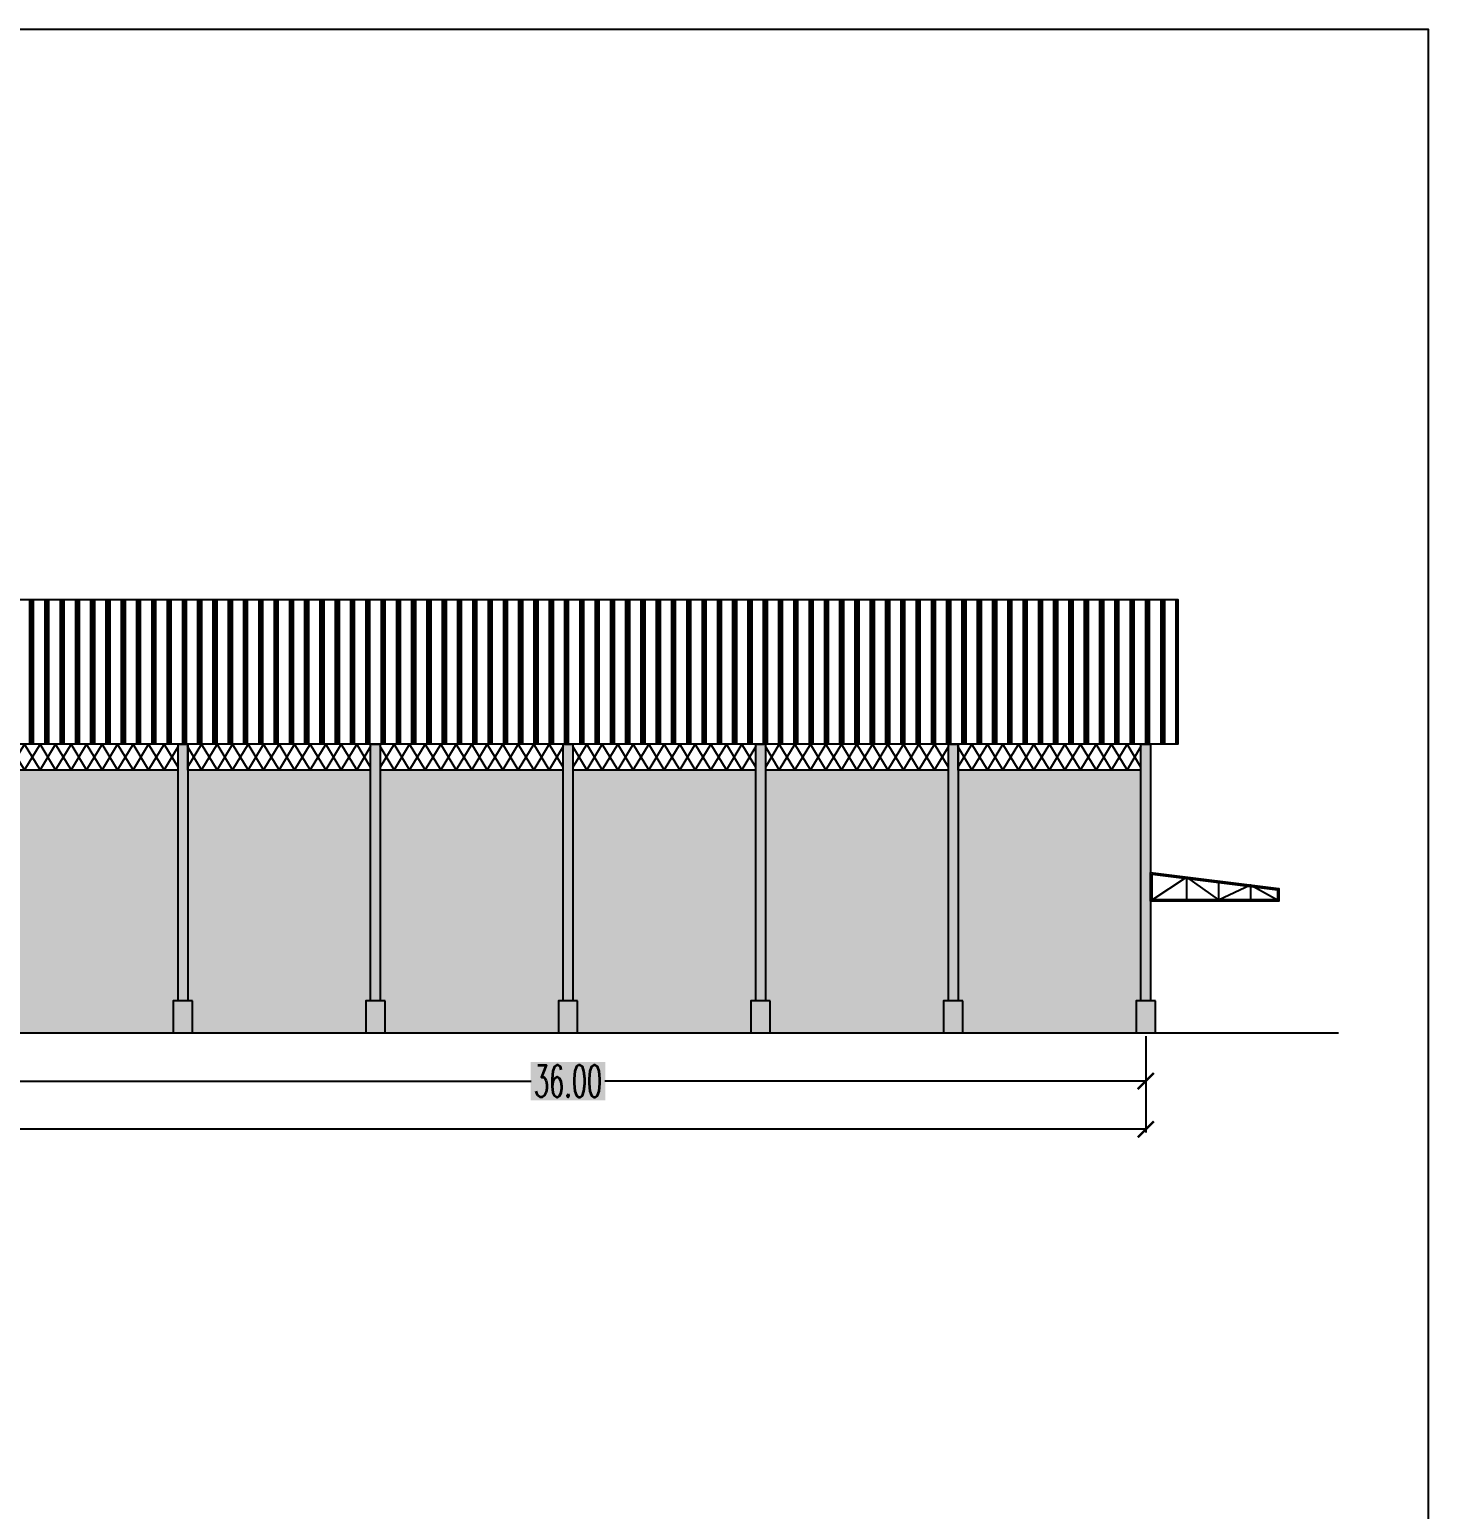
# Model space of a CAD drawing. Header units: millimetres. Extents: x 2175 to 3376, y 1504 to 1740.
# Drawn here: x 3180.61 to 3224.19, y 1635.08 to 1681.17 of the extents above; entities that cross this region are included whole.
import ezdxf

# ---------------------------------------------------------------- set-up
doc = ezdxf.new("R2010")
doc.units = ezdxf.units.MM
for name, color, linetype in [('GR', 7, 'Continuous'), ('HELP', 251, 'Continuous'), ('KOP TEKS', 1, 'Continuous'), ('SUNGAI', 150, 'Continuous')]:
    doc.layers.add(name, color=color, linetype=linetype)
doc.styles.add('-DIM2', font='simplex.shx', dxfattribs={"width": 0.55})
doc.dimstyles.new('DIMENSI WARNA 2.1', dxfattribs={"dimtxt": 1, "dimasz": 0.5, "dimexe": 0.1, "dimexo": 0.1, "dimgap": 0.05, "dimtad": 0, "dimtih": 1, "dimtoh": 1, "dimrnd": 0.0025, "dimzin": 0, "dimdsep": 46, "dimtxsty": '-DIM2', "dimblk": 'ARCHTICK', "dimcen": 0.1, "dimclrd": 1, "dimclre": 1, "dimclrt": 256, "dimadec": 0, "dimazin": 0, "dimtfac": 1, "dimtofl": 0, "dimtmove": 0, "dimatfit": 3, "dimldrblk": 'ARCHTICK', "dimfxl": 0.18, "dimtfill": 2, "dimtfillclr": 256, "dimtolj": 1, "dimtzin": 0, "dimarcsym": 0})

# ---------------------------------------------------------------- blocks, each defined once
blk = doc.blocks.new('_ArchTick')
at = {"color": 0, "linetype": 'ByBlock', "const_width": 0.15}
blk.add_lwpolyline([(-0.5, -0.5), (0.5, 0.5)], dxfattribs=at)
blk = doc.blocks.new('*D803')
at = {"layer": 'Defpoints', "color": 0, "transparency": 16777216}
for p in [(3179.382, 1649.921), (3215.382, 1649.921), (3179.382, 1648.421)]:
    blk.add_point(p, dxfattribs=at)
at = {"layer": 'GR', "color": 1, "lineweight": -2, "transparency": 16777216}
for p, q in [((3179.382, 1649.821), (3179.382, 1648.321)), ((3215.382, 1649.821), (3215.382, 1648.321)), ((3179.382, 1648.421), (3196.232, 1648.421)), ((3215.382, 1648.421), (3198.532, 1648.421))]:
    blk.add_line(p, q, dxfattribs=at)
at = {"layer": 'GR', "color": 1, "lineweight": -2, "transparency": 16777216, "xscale": 0.5, "yscale": 0.5, "zscale": 0.5, "rotation": 180}
blk.add_blockref('_ArchTick', (3179.382, 1648.421), dxfattribs=at)
at = {"layer": 'GR', "color": 1, "lineweight": -2, "transparency": 16777216, "xscale": 0.5, "yscale": 0.5, "zscale": 0.5}
blk.add_blockref('_ArchTick', (3215.382, 1648.421), dxfattribs=at)
at = {"layer": 'GR', "color": 240, "transparency": 16777216, "insert": (3197.382, 1648.421), "char_height": 1, "attachment_point": 5, "style": '-DIM2', "bg_fill": 1, "box_fill_scale": 1.1, "bg_fill_color": 256, "bg_fill_true_color": 16180224, "bg_fill_transparency": 0}
blk.add_mtext('\\A1;36.00', dxfattribs=at)
blk = doc.blocks.new('*D804')
at = {"layer": 'Defpoints', "color": 0, "transparency": 16777216}
for p in [(3101.382, 1648.421), (3215.382, 1648.421), (3215.382, 1646.921)]:
    blk.add_point(p, dxfattribs=at)
at = {"layer": 'GR', "color": 1, "lineweight": -2, "transparency": 16777216}
for p, q in [((3101.382, 1648.321), (3101.382, 1646.821)), ((3215.382, 1648.321), (3215.382, 1646.821)), ((3101.382, 1646.921), (3157.074, 1646.921)), ((3215.382, 1646.921), (3159.689, 1646.921))]:
    blk.add_line(p, q, dxfattribs=at)
at = {"layer": 'GR', "color": 1, "lineweight": -2, "transparency": 16777216, "xscale": 0.5, "yscale": 0.5, "zscale": 0.5, "rotation": 180}
blk.add_blockref('_ArchTick', (3101.382, 1646.921), dxfattribs=at)
at = {"layer": 'GR', "color": 1, "lineweight": -2, "transparency": 16777216, "xscale": 0.5, "yscale": 0.5, "zscale": 0.5}
blk.add_blockref('_ArchTick', (3215.382, 1646.921), dxfattribs=at)
at = {"layer": 'GR', "color": 240, "transparency": 16777216, "insert": (3158.382, 1646.921), "char_height": 1, "attachment_point": 5, "style": '-DIM2', "bg_fill": 1, "box_fill_scale": 1.1, "bg_fill_color": 256, "bg_fill_true_color": 16180224, "bg_fill_transparency": 0}
blk.add_mtext('\\A1;114.00', dxfattribs=at)

msp = doc.modelspace()

# ---------------------------------------------------------------- hatches: boundary and pattern name
at = {"layer": 'GR', "true_color": 0x008eb3}
h = msp.add_hatch(color=142, dxfattribs=at)
h.dxf.hatch_style = 1
h.paths.add_polyline_path([(3185.232, 1658.921), (3185.532, 1658.921), (3185.532, 1650.921), (3185.232, 1650.921)])
h = msp.add_hatch(color=142, dxfattribs=at)
h.dxf.hatch_style = 1
h.paths.add_polyline_path([(3191.232, 1658.921), (3191.532, 1658.921), (3191.532, 1650.921), (3191.232, 1650.921)])
h = msp.add_hatch(color=142, dxfattribs=at)
h.dxf.hatch_style = 1
h.paths.add_polyline_path([(3197.232, 1658.921), (3197.532, 1658.921), (3197.532, 1650.921), (3197.232, 1650.921)])
h = msp.add_hatch(color=142, dxfattribs=at)
h.dxf.hatch_style = 1
h.paths.add_polyline_path([(3203.232, 1658.921), (3203.532, 1658.921), (3203.532, 1650.921), (3203.232, 1650.921)])
h = msp.add_hatch(color=142, dxfattribs=at)
h.dxf.hatch_style = 1
h.paths.add_polyline_path([(3209.232, 1658.921), (3209.532, 1658.921), (3209.532, 1650.921), (3209.232, 1650.921)])
h = msp.add_hatch(color=142, dxfattribs=at)
h.dxf.hatch_style = 1
h.paths.add_polyline_path([(3215.232, 1658.921), (3215.532, 1658.921), (3215.532, 1650.921), (3215.232, 1650.921)])
at = {"layer": 'HELP'}
h = msp.add_hatch(dxfattribs=at)
h.set_pattern_fill('PLAST', color=256, scale=0.075, angle=90)
h.set_pattern_definition([(90, (-9738.02496, 2256.7609), (-0.47625, 3e-17), []), (90, (-9738.0845, 2256.7609), (-0.47625, 3e-17), []), (90, (-9738.14403, 2256.7609), (-0.47625, 3e-17), [])])
h.paths.add_polyline_path([(3100.382, 1663.421), (3216.382, 1663.421), (3216.382, 1658.921), (3100.382, 1658.921)])
at = {"layer": 'HELP', "true_color": 0xb6b7b4}
h = msp.add_hatch(color=253, dxfattribs=at)
h.dxf.hatch_style = 1
h.paths.add_polyline_path([(3185.232, 1658.121), (3179.532, 1658.121), (3179.532, 1650.921), (3179.682, 1650.921), (3179.682, 1649.921), (3185.082, 1649.921), (3185.082, 1650.921), (3185.232, 1650.921)])
h.paths.add_polyline_path([(3191.232, 1658.121), (3185.532, 1658.121), (3185.532, 1650.921), (3185.682, 1650.921), (3185.682, 1649.921), (3191.082, 1649.921), (3191.082, 1650.921), (3191.232, 1650.921)])
h.paths.add_polyline_path([(3197.232, 1658.121), (3191.532, 1658.121), (3191.532, 1650.921), (3191.682, 1650.921), (3191.682, 1649.921), (3197.082, 1649.921), (3197.082, 1650.921), (3197.232, 1650.921)])
h.paths.add_polyline_path([(3203.232, 1658.121), (3197.532, 1658.121), (3197.532, 1650.921), (3197.682, 1650.921), (3197.682, 1649.921), (3203.082, 1649.921), (3203.082, 1650.921), (3203.232, 1650.921)])
h.paths.add_polyline_path([(3209.232, 1658.121), (3203.532, 1658.121), (3203.532, 1650.921), (3203.682, 1650.921), (3203.682, 1649.921), (3209.082, 1649.921), (3209.082, 1650.921), (3209.232, 1650.921)])
h.paths.add_polyline_path([(3215.232, 1658.121), (3209.532, 1658.121), (3209.532, 1650.921), (3209.682, 1650.921), (3209.682, 1649.921), (3215.082, 1649.921), (3215.082, 1650.921), (3215.232, 1650.921)])
at = {"layer": 'HELP', "true_color": 0x0054ac}
h = msp.add_hatch(color=154, dxfattribs=at)
h.dxf.hatch_style = 1
h.paths.add_polyline_path([(3185.682, 1650.921), (3185.082, 1650.921), (3185.082, 1649.921), (3185.682, 1649.921)])
h = msp.add_hatch(color=154, dxfattribs=at)
h.dxf.hatch_style = 1
h.paths.add_polyline_path([(3191.682, 1650.921), (3191.082, 1650.921), (3191.082, 1649.921), (3191.682, 1649.921)])
h = msp.add_hatch(color=154, dxfattribs=at)
h.dxf.hatch_style = 1
h.paths.add_polyline_path([(3197.682, 1650.921), (3197.082, 1650.921), (3197.082, 1649.921), (3197.682, 1649.921)])
h = msp.add_hatch(color=154, dxfattribs=at)
h.dxf.hatch_style = 1
h.paths.add_polyline_path([(3203.682, 1650.921), (3203.082, 1650.921), (3203.082, 1649.921), (3203.682, 1649.921)])
h = msp.add_hatch(color=154, dxfattribs=at)
h.dxf.hatch_style = 1
h.paths.add_polyline_path([(3209.682, 1650.921), (3209.082, 1650.921), (3209.082, 1649.921), (3209.682, 1649.921)])
h = msp.add_hatch(color=154, dxfattribs=at)
h.dxf.hatch_style = 1
h.paths.add_polyline_path([(3215.682, 1650.921), (3215.082, 1650.921), (3215.082, 1649.921), (3215.682, 1649.921)])

# ---------------------------------------------------------------- linework, layer by layer
at = {"ltscale": 8}
for p, q in [((3216.649, 1654.778), (3216.649, 1654.021)), ((3217.649, 1654.656), (3217.649, 1654.021)), ((3218.649, 1654.531), (3218.649, 1654.021))]:
    msp.add_line(p, q, dxfattribs=at)
for points in [[(3185.232, 1658.839), (3184.798, 1658.121), (3184.315, 1658.921), (3183.832, 1658.121), (3183.348, 1658.921), (3182.865, 1658.121), (3182.382, 1658.921), (3181.898, 1658.121), (3181.415, 1658.921), (3180.932, 1658.121), (3180.448, 1658.921), (3179.965, 1658.121), (3179.531, 1658.839)], [(3185.232, 1658.202), (3184.798, 1658.921), (3184.315, 1658.121), (3183.832, 1658.921), (3183.348, 1658.121), (3182.865, 1658.921), (3182.382, 1658.121), (3181.898, 1658.921), (3181.415, 1658.121), (3180.932, 1658.921), (3180.448, 1658.121), (3179.965, 1658.921), (3179.531, 1658.202)], [(3185.232, 1658.839), (3184.798, 1658.121), (3184.315, 1658.921), (3183.832, 1658.121), (3183.348, 1658.921), (3182.865, 1658.121), (3182.382, 1658.921), (3181.898, 1658.121), (3181.415, 1658.921), (3180.932, 1658.121), (3180.448, 1658.921), (3179.965, 1658.121), (3179.531, 1658.839)], [(3185.232, 1658.202), (3184.798, 1658.921), (3184.315, 1658.121), (3183.832, 1658.921), (3183.348, 1658.121), (3182.865, 1658.921), (3182.382, 1658.121), (3181.898, 1658.921), (3181.415, 1658.121), (3180.932, 1658.921), (3180.448, 1658.121), (3179.965, 1658.921), (3179.531, 1658.202)], [(3191.232, 1658.839), (3190.798, 1658.121), (3190.315, 1658.921), (3189.832, 1658.121), (3189.348, 1658.921), (3188.865, 1658.121), (3188.382, 1658.921), (3187.898, 1658.121), (3187.415, 1658.921), (3186.932, 1658.121), (3186.448, 1658.921), (3185.965, 1658.121), (3185.531, 1658.839)], [(3191.232, 1658.202), (3190.798, 1658.921), (3190.315, 1658.121), (3189.832, 1658.921), (3189.348, 1658.121), (3188.865, 1658.921), (3188.382, 1658.121), (3187.898, 1658.921), (3187.415, 1658.121), (3186.932, 1658.921), (3186.448, 1658.121), (3185.965, 1658.921), (3185.531, 1658.202)], [(3191.232, 1658.839), (3190.798, 1658.121), (3190.315, 1658.921), (3189.832, 1658.121), (3189.348, 1658.921), (3188.865, 1658.121), (3188.382, 1658.921), (3187.898, 1658.121), (3187.415, 1658.921), (3186.932, 1658.121), (3186.448, 1658.921), (3185.965, 1658.121), (3185.531, 1658.839)], [(3191.232, 1658.202), (3190.798, 1658.921), (3190.315, 1658.121), (3189.832, 1658.921), (3189.348, 1658.121), (3188.865, 1658.921), (3188.382, 1658.121), (3187.898, 1658.921), (3187.415, 1658.121), (3186.932, 1658.921), (3186.448, 1658.121), (3185.965, 1658.921), (3185.531, 1658.202)], [(3197.232, 1658.839), (3196.798, 1658.121), (3196.315, 1658.921), (3195.832, 1658.121), (3195.348, 1658.921), (3194.865, 1658.121), (3194.382, 1658.921), (3193.898, 1658.121), (3193.415, 1658.921), (3192.932, 1658.121), (3192.448, 1658.921), (3191.965, 1658.121), (3191.531, 1658.839)], [(3197.232, 1658.202), (3196.798, 1658.921), (3196.315, 1658.121), (3195.832, 1658.921), (3195.348, 1658.121), (3194.865, 1658.921), (3194.382, 1658.121), (3193.898, 1658.921), (3193.415, 1658.121), (3192.932, 1658.921), (3192.448, 1658.121), (3191.965, 1658.921), (3191.531, 1658.202)], [(3197.232, 1658.839), (3196.798, 1658.121), (3196.315, 1658.921), (3195.832, 1658.121), (3195.348, 1658.921), (3194.865, 1658.121), (3194.382, 1658.921), (3193.898, 1658.121), (3193.415, 1658.921), (3192.932, 1658.121), (3192.448, 1658.921), (3191.965, 1658.121), (3191.531, 1658.839)], [(3197.232, 1658.202), (3196.798, 1658.921), (3196.315, 1658.121), (3195.832, 1658.921), (3195.348, 1658.121), (3194.865, 1658.921), (3194.382, 1658.121), (3193.898, 1658.921), (3193.415, 1658.121), (3192.932, 1658.921), (3192.448, 1658.121), (3191.965, 1658.921), (3191.531, 1658.202)], [(3203.232, 1658.839), (3202.798, 1658.121), (3202.315, 1658.921), (3201.832, 1658.121), (3201.348, 1658.921), (3200.865, 1658.121), (3200.382, 1658.921), (3199.898, 1658.121), (3199.415, 1658.921), (3198.932, 1658.121), (3198.448, 1658.921), (3197.965, 1658.121), (3197.531, 1658.839)], [(3203.232, 1658.202), (3202.798, 1658.921), (3202.315, 1658.121), (3201.832, 1658.921), (3201.348, 1658.121), (3200.865, 1658.921), (3200.382, 1658.121), (3199.898, 1658.921), (3199.415, 1658.121), (3198.932, 1658.921), (3198.448, 1658.121), (3197.965, 1658.921), (3197.531, 1658.202)], [(3203.232, 1658.839), (3202.798, 1658.121), (3202.315, 1658.921), (3201.832, 1658.121), (3201.348, 1658.921), (3200.865, 1658.121), (3200.382, 1658.921), (3199.898, 1658.121), (3199.415, 1658.921), (3198.932, 1658.121), (3198.448, 1658.921), (3197.965, 1658.121), (3197.531, 1658.839)], [(3203.232, 1658.202), (3202.798, 1658.921), (3202.315, 1658.121), (3201.832, 1658.921), (3201.348, 1658.121), (3200.865, 1658.921), (3200.382, 1658.121), (3199.898, 1658.921), (3199.415, 1658.121), (3198.932, 1658.921), (3198.448, 1658.121), (3197.965, 1658.921), (3197.531, 1658.202)], [(3209.232, 1658.839), (3208.798, 1658.121), (3208.315, 1658.921), (3207.832, 1658.121), (3207.348, 1658.921), (3206.865, 1658.121), (3206.382, 1658.921), (3205.898, 1658.121), (3205.415, 1658.921), (3204.932, 1658.121), (3204.448, 1658.921), (3203.965, 1658.121), (3203.531, 1658.839)], [(3209.232, 1658.202), (3208.798, 1658.921), (3208.315, 1658.121), (3207.832, 1658.921), (3207.348, 1658.121), (3206.865, 1658.921), (3206.382, 1658.121), (3205.898, 1658.921), (3205.415, 1658.121), (3204.932, 1658.921), (3204.448, 1658.121), (3203.965, 1658.921), (3203.531, 1658.202)], [(3209.232, 1658.839), (3208.798, 1658.121), (3208.315, 1658.921), (3207.832, 1658.121), (3207.348, 1658.921), (3206.865, 1658.121), (3206.382, 1658.921), (3205.898, 1658.121), (3205.415, 1658.921), (3204.932, 1658.121), (3204.448, 1658.921), (3203.965, 1658.121), (3203.531, 1658.839)], [(3209.232, 1658.202), (3208.798, 1658.921), (3208.315, 1658.121), (3207.832, 1658.921), (3207.348, 1658.121), (3206.865, 1658.921), (3206.382, 1658.121), (3205.898, 1658.921), (3205.415, 1658.121), (3204.932, 1658.921), (3204.448, 1658.121), (3203.965, 1658.921), (3203.531, 1658.202)], [(3215.232, 1658.839), (3214.798, 1658.121), (3214.315, 1658.921), (3213.832, 1658.121), (3213.348, 1658.921), (3212.865, 1658.121), (3212.382, 1658.921), (3211.898, 1658.121), (3211.415, 1658.921), (3210.932, 1658.121), (3210.448, 1658.921), (3209.965, 1658.121), (3209.531, 1658.839)], [(3215.232, 1658.202), (3214.798, 1658.921), (3214.315, 1658.121), (3213.832, 1658.921), (3213.348, 1658.121), (3212.865, 1658.921), (3212.382, 1658.121), (3211.898, 1658.921), (3211.415, 1658.121), (3210.932, 1658.921), (3210.448, 1658.121), (3209.965, 1658.921), (3209.531, 1658.202)], [(3215.232, 1658.839), (3214.798, 1658.121), (3214.315, 1658.921), (3213.832, 1658.121), (3213.348, 1658.921), (3212.865, 1658.121), (3212.382, 1658.921), (3211.898, 1658.121), (3211.415, 1658.921), (3210.932, 1658.121), (3210.448, 1658.921), (3209.965, 1658.121), (3209.531, 1658.839)], [(3215.232, 1658.202), (3214.798, 1658.921), (3214.315, 1658.121), (3213.832, 1658.921), (3213.348, 1658.121), (3212.865, 1658.921), (3212.382, 1658.121), (3211.898, 1658.921), (3211.415, 1658.121), (3210.932, 1658.921), (3210.448, 1658.121), (3209.965, 1658.921), (3209.531, 1658.202)]]:
    msp.add_lwpolyline(points)
for points in [[(3215.532, 1654.921), (3219.532, 1654.421), (3219.532, 1654.021), (3215.532, 1654.021), (3215.532, 1654.921)], [(3215.582, 1654.071), (3216.649, 1654.778), (3217.649, 1654.071), (3218.649, 1654.531), (3219.482, 1654.071)]]:
    msp.add_lwpolyline(points, dxfattribs=at)
msp.add_lwpolyline([(3215.582, 1654.867), (3219.482, 1654.374), (3219.482, 1654.071), (3215.582, 1654.071)], close=True, dxfattribs=at)
at = {"layer": 'GR'}
msp.add_line((3098.382, 1649.921), (3221.382, 1649.921), dxfattribs=at)
for points in [[(3100.382, 1663.421), (3216.382, 1663.421), (3216.382, 1658.921), (3100.382, 1658.921)], [(3185.682, 1650.921), (3185.082, 1650.921), (3185.082, 1649.921), (3185.682, 1649.921)], [(3191.682, 1650.921), (3191.082, 1650.921), (3191.082, 1649.921), (3191.682, 1649.921)], [(3197.682, 1650.921), (3197.082, 1650.921), (3197.082, 1649.921), (3197.682, 1649.921)], [(3203.682, 1650.921), (3203.082, 1650.921), (3203.082, 1649.921), (3203.682, 1649.921)], [(3209.682, 1650.921), (3209.082, 1650.921), (3209.082, 1649.921), (3209.682, 1649.921)], [(3215.682, 1650.921), (3215.082, 1650.921), (3215.082, 1649.921), (3215.682, 1649.921)]]:
    msp.add_lwpolyline(points, close=True, dxfattribs=at)
at = {"layer": 'HELP'}
for points in [[(3185.232, 1658.921), (3179.531, 1658.921), (3179.531, 1658.121), (3185.232, 1658.121)], [(3185.232, 1658.921), (3179.531, 1658.921), (3179.531, 1658.121), (3185.232, 1658.121)], [(3191.232, 1658.921), (3185.531, 1658.921), (3185.531, 1658.121), (3191.232, 1658.121)], [(3191.232, 1658.921), (3185.531, 1658.921), (3185.531, 1658.121), (3191.232, 1658.121)], [(3197.232, 1658.921), (3191.531, 1658.921), (3191.531, 1658.121), (3197.232, 1658.121)], [(3197.232, 1658.921), (3191.531, 1658.921), (3191.531, 1658.121), (3197.232, 1658.121)], [(3203.232, 1658.921), (3197.531, 1658.921), (3197.531, 1658.121), (3203.232, 1658.121)], [(3203.232, 1658.921), (3197.531, 1658.921), (3197.531, 1658.121), (3203.232, 1658.121)], [(3209.232, 1658.921), (3203.531, 1658.921), (3203.531, 1658.121), (3209.232, 1658.121)], [(3209.232, 1658.921), (3203.531, 1658.921), (3203.531, 1658.121), (3209.232, 1658.121)], [(3215.232, 1658.921), (3209.531, 1658.921), (3209.531, 1658.121), (3215.232, 1658.121)], [(3215.232, 1658.921), (3209.531, 1658.921), (3209.531, 1658.121), (3215.232, 1658.121)]]:
    msp.add_lwpolyline(points, close=True, dxfattribs=at)
at = {"layer": 'KOP TEKS', "color": 2}
msp.add_lwpolyline([(3093.821, 1681.172), (3093.821, 1588.993), (3224.188, 1588.993), (3224.188, 1681.172)], close=True, dxfattribs=at)
at = {"layer": 'SUNGAI'}
for points in [[(3185.232, 1658.921), (3185.532, 1658.921), (3185.532, 1650.921), (3185.232, 1650.921)], [(3191.232, 1658.921), (3191.532, 1658.921), (3191.532, 1650.921), (3191.232, 1650.921)], [(3197.232, 1658.921), (3197.532, 1658.921), (3197.532, 1650.921), (3197.232, 1650.921)], [(3203.232, 1658.921), (3203.532, 1658.921), (3203.532, 1650.921), (3203.232, 1650.921)], [(3209.232, 1658.921), (3209.532, 1658.921), (3209.532, 1650.921), (3209.232, 1650.921)], [(3215.232, 1658.921), (3215.532, 1658.921), (3215.532, 1650.921), (3215.232, 1650.921)]]:
    msp.add_lwpolyline(points, close=True, dxfattribs=at)

# ---------------------------------------------------------------- dimensions: what is measured, and where the dimension line sits
at = {"layer": 'GR'}
dim = msp.add_linear_dim(base=(3179.382, 1648.421), p1=(3215.382, 1649.921), p2=(3179.382, 1649.921), angle=180, dimstyle='DIMENSI WARNA 2.1', dxfattribs=at)
dim.commit()
dim.dimension.update_dxf_attribs({"geometry": '*D803', "text_midpoint": (3197.382, 1648.421)})
dim = msp.add_linear_dim(base=(3215.382, 1646.921), p1=(3101.382, 1648.421), p2=(3215.382, 1648.421), dimstyle='DIMENSI WARNA 2.1', dxfattribs=at)
dim.commit()
dim.dimension.update_dxf_attribs({"geometry": '*D804', "text_midpoint": (3158.382, 1646.921)})

doc.saveas('drawing.dxf')
